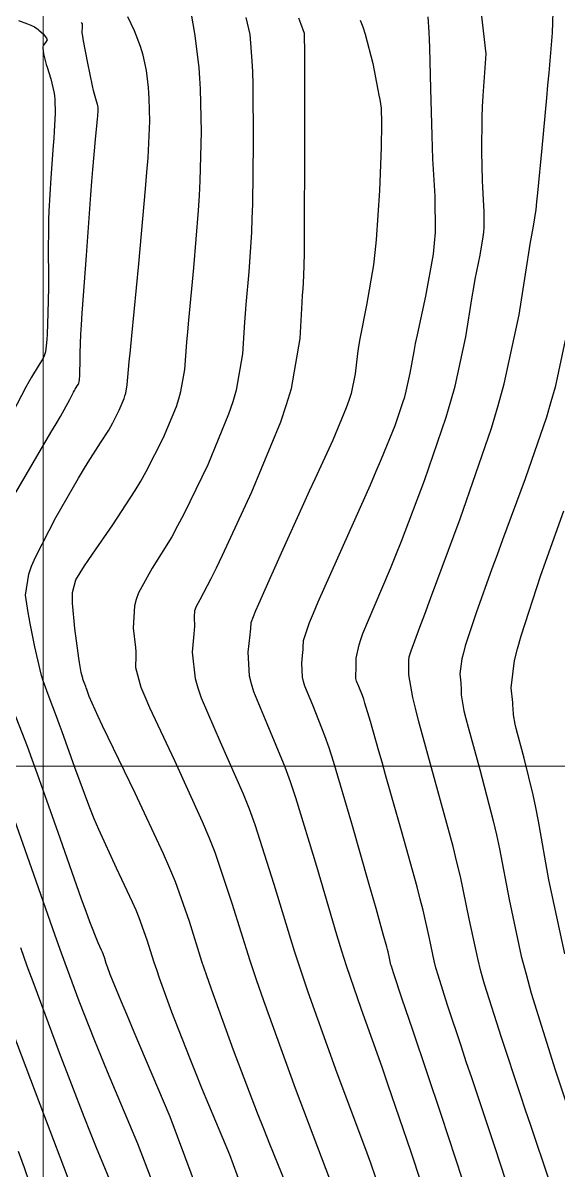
# Model space of a CAD drawing. Header units: metres. Extents: x 837117 to 838477, y 1189012 to 1191015.
# Drawn here: x 837875.1 to 837912.6, y 1189385.5 to 1189466.1 of the extents above; entities that cross this region are included whole.
import ezdxf

# ---------------------------------------------------------------- set-up
doc = ezdxf.new("R2010")
doc.units = ezdxf.units.M
doc.header["$LTSCALE"] = 0.3
doc.layers.add('COORD', color=7, linetype='Continuous', lineweight=20)
doc.layers.add('COTAS 10', color=1, linetype='Continuous')
doc.layers.add('COTAS INT', color=252, linetype='Continuous')

msp = doc.modelspace()

# ---------------------------------------------------------------- linework, layer by layer
at = {"layer": 'COORD'}
for p, q in [((837876.514, 1189013.872), (837876.514, 1191013.872)), ((837476.514, 1189413.872), (838476.514, 1189413.872))]:
    msp.add_line(p, q, dxfattribs=at)
at = {"layer": 'COTAS 10'}
for points, elevation in [([(837909.714, 1189382.48), (837908.218, 1189387.083), (837906.568, 1189391.991), (837906.187, 1189393.124), (837905.84, 1189394.16), (837904.861, 1189397.083), (837904.203, 1189399.191), (837904.058, 1189399.713), (837903.928, 1189400.207), (837903.594, 1189401.768), (837903.156, 1189403.77), (837902.961, 1189404.542), (837902.734, 1189405.409), (837901.65, 1189409.327), (837900.528, 1189413.266), (837900.278, 1189414.145), (837900.053, 1189414.934), (837899.461, 1189417.02), (837899.081, 1189418.3), (837898.99, 1189418.581), (837898.906, 1189418.829), (837898.657, 1189419.461), (837898.496, 1189419.85), (837898.468, 1189419.946), (837898.447, 1189420.037), (837898.429, 1189420.322), (837898.453, 1189420.65), (837898.457, 1189420.767), (837898.461, 1189420.896), (837898.468, 1189421.458), (837898.662, 1189422.4), (837898.785, 1189422.768), (837898.937, 1189423.183), (837899.733, 1189425.069), (837900.876, 1189427.761), (837901.247, 1189428.683), (837901.641, 1189429.683), (837903.259, 1189433.933), (837904.779, 1189438.372), (837905.111, 1189439.49), (837905.405, 1189440.561), (837906.143, 1189444.028), (837906.594, 1189446.827), (837906.705, 1189447.475), (837906.812, 1189448.069), (837907.15, 1189449.759), (837907.377, 1189451.037), (837907.414, 1189451.371), (837907.438, 1189451.697), (837907.432, 1189452.803), (837907.36, 1189454.088), (837907.343, 1189454.526), (837907.327, 1189455.001), (837907.282, 1189457.013), (837907.305, 1189459.435), (837907.331, 1189460.168), (837907.367, 1189460.928), (837907.569, 1189463.895), (837907.185, 1189467.317)], 1810), ([(837893.794, 1189383.936), (837892.398, 1189387.345), (837891.979, 1189388.404), (837891.546, 1189389.513), (837889.867, 1189393.936), (837888.314, 1189398.21), (837887.961, 1189399.225), (837887.642, 1189400.167), (837886.766, 1189402.963), (837885.783, 1189405.757), (837885.395, 1189406.697), (837884.958, 1189407.711), (837882.963, 1189411.975), (837881.058, 1189415.897), (837880.677, 1189416.695), (837880.36, 1189417.368), (837879.745, 1189418.757), (837879.568, 1189419.258), (837879.527, 1189419.371), (837879.49, 1189419.472), (837879.384, 1189419.745), (837879.302, 1189419.975), (837879.281, 1189420.049), (837879.259, 1189420.128), (837879.184, 1189420.451), (837879.068, 1189421.141), (837879.022, 1189421.45), (837878.969, 1189421.811), (837878.724, 1189423.544), (837878.561, 1189425.327), (837878.56, 1189425.72), (837878.578, 1189426.069), (837878.8, 1189426.966), (837879.408, 1189427.929), (837879.669, 1189428.32), (837879.97, 1189428.765), (837881.393, 1189430.822), (837882.963, 1189433.227), (837883.358, 1189433.892), (837883.734, 1189434.556), (837884.949, 1189436.949), (837885.849, 1189439.136), (837886.027, 1189439.67), (837886.174, 1189440.173), (837886.449, 1189441.732), (837886.59, 1189443.65), (837886.653, 1189444.379), (837886.726, 1189445.195), (837887.074, 1189448.86), (837887.409, 1189452.897), (837887.474, 1189453.947), (837887.526, 1189454.969), (837887.612, 1189458.415), (837887.548, 1189461.434), (837887.505, 1189462.185), (837887.452, 1189462.9), (837887.167, 1189465.178), (837886.881, 1189466.819)], 1800), ([(837873.663, 1189397.065), (837876.264, 1189390.145), (837878.626, 1189383.916)], 1790)]:
    msp.add_lwpolyline(points, dxfattribs=dict(at, elevation=elevation))
at = {"layer": 'COTAS INT'}
for points, elevation in [([(837911.995, 1189384.813), (837910.709, 1189388.639), (837910.347, 1189389.719), (837909.982, 1189390.808), (837908.644, 1189394.813), (837907.474, 1189398.562), (837907.216, 1189399.489), (837906.986, 1189400.369), (837906.391, 1189403.144), (837905.777, 1189406.125), (837905.534, 1189407.134), (837905.26, 1189408.222), (837904.009, 1189412.815), (837902.838, 1189417.069), (837902.616, 1189417.944), (837902.437, 1189418.687), (837902.156, 1189420.278), (837902.158, 1189420.887), (837902.157, 1189421.012), (837902.156, 1189421.117), (837902.149, 1189421.338), (837902.168, 1189421.493), (837902.184, 1189421.558), (837902.205, 1189421.631), (837902.317, 1189421.974), (837902.932, 1189423.641), (837903.269, 1189424.549), (837903.679, 1189425.651), (837905.763, 1189431.245), (837907.95, 1189437.613), (837908.426, 1189439.203), (837908.845, 1189440.718), (837909.886, 1189445.567), (837910.452, 1189449.175), (837910.572, 1189449.908), (837910.675, 1189450.526), (837910.911, 1189451.797), (837911.082, 1189452.953), (837911.145, 1189453.498), (837911.213, 1189454.14), (837911.515, 1189457.271), (837911.833, 1189460.803), (837911.912, 1189461.698), (837911.987, 1189462.557), (837912.226, 1189465.359), (837912.313, 1189467.551)], 1812), ([(837874.789, 1189466.222), (837875.408, 1189465.988), (837875.537, 1189465.938), (837875.648, 1189465.893), (837875.896, 1189465.785), (837876.067, 1189465.666), (837876.13, 1189465.616), (837876.2, 1189465.558), (837876.508, 1189465.285), (837876.747, 1189464.996), (837876.774, 1189464.928), (837876.783, 1189464.865), (837876.671, 1189464.682), (837876.513, 1189464.469), (837876.492, 1189464.387), (837876.482, 1189464.296), (837876.529, 1189463.884), (837876.676, 1189463.326), (837876.729, 1189463.142), (837876.787, 1189462.945), (837877.04, 1189462.13), (837877.263, 1189461.214), (837877.301, 1189460.954), (837877.33, 1189460.691), (837877.351, 1189459.72), (837877.279, 1189458.424), (837877.249, 1189457.957), (837877.215, 1189457.442), (837877.057, 1189455.192), (837876.914, 1189452.836), (837876.89, 1189452.254), (837876.872, 1189451.703), (837876.865, 1189449.97), (837876.883, 1189448.383), (837876.881, 1189447.924), (837876.877, 1189447.457), (837876.839, 1189445.7), (837876.781, 1189444.179), (837876.764, 1189443.86), (837876.747, 1189443.586), (837876.682, 1189442.968), (837876.561, 1189442.615), (837876.509, 1189442.509), (837876.449, 1189442.399), (837876.165, 1189441.97), (837875.682, 1189441.189), (837875.496, 1189440.857), (837875.289, 1189440.474), (837874.352, 1189438.675)], 1794), ([(837891.404, 1189381.665), (837889.601, 1189386.596), (837887.647, 1189391.272), (837887.189, 1189392.394), (837886.767, 1189393.44), (837885.539, 1189396.596), (837884.668, 1189398.995), (837884.47, 1189399.565), (837884.29, 1189400.094), (837883.799, 1189401.663), (837883.246, 1189403.232), (837883.029, 1189403.76), (837882.783, 1189404.329), (837881.663, 1189406.723), (837880.42, 1189409.424), (837880.097, 1189410.186), (837879.783, 1189410.955), (837878.726, 1189413.785), (837877.842, 1189416.29), (837877.637, 1189416.854), (837877.45, 1189417.361), (837876.919, 1189418.726), (837876.512, 1189419.874), (837876.403, 1189420.246), (837876.295, 1189420.64), (837875.918, 1189422.256), (837875.594, 1189423.886), (837875.519, 1189424.289), (837875.451, 1189424.67), (837875.261, 1189425.872), (837875.498, 1189427.357), (837875.7, 1189427.916), (837875.961, 1189428.54), (837877.395, 1189431.33), (837878.981, 1189434.087), (837879.337, 1189434.691), (837879.658, 1189435.225), (837880.52, 1189436.576), (837881.105, 1189437.474), (837881.252, 1189437.721), (837881.393, 1189437.969), (837881.846, 1189438.862), (837882.182, 1189439.678), (837882.248, 1189439.877), (837882.303, 1189440.065), (837882.406, 1189440.646), (837882.546, 1189442.256), (837882.625, 1189443.093), (837882.721, 1189444.099), (837883.212, 1189449.142), (837883.698, 1189454.42), (837883.791, 1189455.574), (837883.866, 1189456.594), (837883.987, 1189459.17), (837883.954, 1189460.751), (837883.931, 1189461.145), (837883.903, 1189461.519), (837883.754, 1189462.712), (837883.512, 1189463.791), (837883.424, 1189464.093), (837883.328, 1189464.397), (837882.909, 1189465.508), (837882.45, 1189466.481)], 1798), ([(837890.733, 1189466.43), (837890.998, 1189465.248), (837891.155, 1189463.395), (837891.184, 1189462.627), (837891.207, 1189461.749), (837891.237, 1189457.661), (837891.185, 1189453.343), (837891.156, 1189452.321), (837891.12, 1189451.373), (837890.936, 1189448.578), (837890.73, 1189446.292), (837890.68, 1189445.666), (837890.634, 1189445.043), (837890.493, 1189442.817), (837890.045, 1189440.282), (837889.806, 1189439.463), (837889.516, 1189438.595), (837888.052, 1189435.036), (837886.367, 1189431.559), (837885.937, 1189430.741), (837885.523, 1189429.986), (837884.164, 1189427.782), (837883.195, 1189426.042), (837883.028, 1189425.579), (837882.905, 1189425.125), (837882.824, 1189423.553), (837882.976, 1189422.208), (837882.998, 1189421.897), (837883.013, 1189421.613), (837882.995, 1189420.807), (837883.369, 1189419.419), (837883.63, 1189418.767), (837883.959, 1189418), (837885.715, 1189414.263), (837887.67, 1189409.995), (837888.125, 1189408.894), (837888.542, 1189407.827), (837889.734, 1189404.263), (837890.994, 1189400.24), (837891.453, 1189398.885), (837891.961, 1189397.424), (837894.195, 1189391.277), (837896.326, 1189385.587), (837896.769, 1189384.415)], 1802), ([(837899.851, 1189384.969), (837899.481, 1189385.99), (837899.061, 1189387.137), (837897.139, 1189392.327), (837895.096, 1189398.012), (837894.599, 1189399.472), (837894.133, 1189400.882), (837892.701, 1189405.562), (837891.375, 1189409.746), (837890.975, 1189410.843), (837890.561, 1189411.914), (837888.95, 1189415.562), (837887.614, 1189418.646), (837887.373, 1189419.361), (837887.188, 1189420.017), (837886.989, 1189421.883), (837887.111, 1189423.157), (837887.13, 1189423.438), (837887.141, 1189423.688), (837887.125, 1189424.335), (837887.149, 1189424.796), (837887.185, 1189424.93), (837887.234, 1189425.065), (837887.518, 1189425.576), (837888.3, 1189427.053), (837888.662, 1189427.799), (837889.088, 1189428.69), (837891.155, 1189433.124), (837893.183, 1189438.053), (837893.584, 1189439.257), (837893.916, 1189440.39), (837894.536, 1189443.903), (837894.678, 1189446.436), (837894.708, 1189446.953), (837894.735, 1189447.389), (837894.798, 1189448.296), (837894.831, 1189449.85), (837894.838, 1189450.694), (837894.845, 1189451.717), (837894.862, 1189456.906), (837894.865, 1189462.063), (837894.863, 1189463.066), (837894.858, 1189463.885), (837894.83, 1189465.306), (837894.587, 1189466.024), (837894.446, 1189466.399)], 1804), ([(837890.733, 1189466.43), (837890.998, 1189465.248), (837891.155, 1189463.395), (837891.184, 1189462.627), (837891.207, 1189461.749), (837891.237, 1189457.661), (837891.185, 1189453.343), (837891.156, 1189452.321), (837891.12, 1189451.373), (837890.936, 1189448.578), (837890.73, 1189446.292), (837890.68, 1189445.666), (837890.634, 1189445.043), (837890.493, 1189442.817)], 1802), ([(837898.738, 1189466.247), (837898.922, 1189465.774), (837899.095, 1189465.272), (837899.625, 1189463.211), (837899.991, 1189461.359), (837900.061, 1189460.989), (837900.118, 1189460.68), (837900.209, 1189460.081), (837900.217, 1189459.856), (837900.221, 1189459.785), (837900.225, 1189459.709), (837900.247, 1189459.399), (837900.239, 1189458.411), (837900.225, 1189457.907), (837900.206, 1189457.303), (837900.093, 1189454.29), (837899.865, 1189450.826), (837899.773, 1189449.937), (837899.668, 1189449.079), (837899.185, 1189446.235), (837898.718, 1189443.889), (837898.624, 1189443.346), (837898.545, 1189442.847), (837898.385, 1189441.429), (837898.108, 1189440.034), (837897.955, 1189439.55), (837897.768, 1189439.024), (837896.82, 1189436.773), (837895.557, 1189434.017), (837895.173, 1189433.174), (837894.773, 1189432.295), (837893.203, 1189428.832), (837891.862, 1189425.836), (837891.606, 1189425.252), (837891.4, 1189424.774), (837891.073, 1189423.935), (837891.04, 1189423.532), (837891.02, 1189423.328), (837890.994, 1189423.085), (837890.861, 1189421.876), (837890.963, 1189420.213), (837891.086, 1189419.684), (837891.25, 1189419.126), (837892.186, 1189416.862), (837893.452, 1189413.833), (837893.825, 1189412.792), (837894.208, 1189411.664), (837895.669, 1189406.862), (837897.077, 1189402.049), (837897.426, 1189400.916), (837897.758, 1189399.868), (837898.807, 1189396.801), (837899.91, 1189393.743), (837900.274, 1189392.701), (837900.665, 1189391.575), (837902.289, 1189386.801), (837903.729, 1189382.456)], 1806), ([(837906.421, 1189383.361), (837904.442, 1189389.353), (837902.426, 1189395.343), (837901.697, 1189397.511), (837901.078, 1189399.353), (837900.932, 1189399.821), (837900.9, 1189399.936), (837900.871, 1189400.046), (837900.797, 1189400.392), (837900.7, 1189400.836), (837900.657, 1189401.007), (837900.606, 1189401.2), (837900.366, 1189402.069), (837899.854, 1189403.872), (837899.375, 1189405.557), (837898.161, 1189409.838), (837896.865, 1189414.204), (837896.557, 1189415.161), (837896.271, 1189416.009), (837895.422, 1189418.161), (837894.873, 1189419.488), (837894.777, 1189419.815), (837894.705, 1189420.125), (837894.645, 1189421.099), (837894.723, 1189421.868), (837894.738, 1189422.048), (837894.751, 1189422.214), (837894.77, 1189422.697), (837895.2, 1189423.96), (837895.47, 1189424.618), (837895.806, 1189425.41), (837897.568, 1189429.383), (837899.456, 1189433.619), (837899.872, 1189434.577), (837900.241, 1189435.441), (837901.19, 1189437.785), (837901.745, 1189439.406), (837901.866, 1189439.814), (837901.973, 1189440.205), (837902.243, 1189441.471), (837902.522, 1189442.999), (837902.635, 1189443.556), (837902.764, 1189444.17), (837903.36, 1189446.869), (837903.883, 1189449.817), (837903.967, 1189450.588), (837904.025, 1189451.34), (837904.01, 1189453.891), (837903.849, 1189456.521), (837903.813, 1189457.322), (837903.781, 1189458.155), (837903.7, 1189461.423), (837903.636, 1189464.313), (837903.615, 1189464.906), (837903.593, 1189465.409), (837903.503, 1189466.481)], 1808), ([(837873.588, 1189431.388), (837875.324, 1189434.34), (837877.054, 1189437.291), (837877.411, 1189437.907), (837877.715, 1189438.436), (837878.372, 1189439.618), (837878.642, 1189440.137), (837878.702, 1189440.247), (837878.755, 1189440.343), (837878.894, 1189440.568), (837878.976, 1189440.692), (837878.994, 1189440.723), (837879.009, 1189440.754), (837879.043, 1189440.856), (837879.062, 1189441.034), (837879.067, 1189441.113), (837879.072, 1189441.205), (837879.089, 1189441.643), (837879.1, 1189442.149), (837879.101, 1189442.284), (837879.101, 1189442.416), (837879.096, 1189442.874), (837879.158, 1189444.195), (837879.201, 1189444.872), (837879.255, 1189445.684), (837879.542, 1189449.739), (837879.858, 1189453.99), (837879.931, 1189454.925), (837879.997, 1189455.756), (837880.181, 1189457.883), (837880.295, 1189459.074), (837880.317, 1189459.315), (837880.334, 1189459.517), (837880.362, 1189459.925), (837880.359, 1189460.068), (837880.357, 1189460.104), (837880.355, 1189460.138), (837880.341, 1189460.247), (837880.315, 1189460.354), (837880.305, 1189460.387), (837880.293, 1189460.422), (837880.239, 1189460.561), (837880.108, 1189461.062), (837880.047, 1189461.324), (837879.977, 1189461.641), (837879.635, 1189463.232), (837879.331, 1189464.81), (837879.284, 1189465.118), (837879.253, 1189465.371), (837879.275, 1189465.819), (837879.258, 1189465.996), (837879.202, 1189466.078)], 1796), ([(837913.117, 1189443.788), (837912.409, 1189440.489), (837912.124, 1189439.458), (837911.8, 1189438.375), (837910.311, 1189434.042), (837908.725, 1189429.759), (837908.341, 1189428.709), (837907.979, 1189427.718), (837906.871, 1189424.628), (837906.117, 1189422.326), (837905.979, 1189421.831), (837905.872, 1189421.399), (837905.742, 1189420.352), (837905.798, 1189419.734), (837905.808, 1189419.572), (837905.816, 1189419.414), (837905.827, 1189418.873), (837906.024, 1189417.755), (837906.15, 1189417.232), (837906.307, 1189416.617), (837907.129, 1189413.628), (837908.068, 1189410.046), (837908.297, 1189409.058), (837908.514, 1189408.071), (837909.188, 1189404.521), (837910.043, 1189400.53), (837910.374, 1189399.266), (837910.745, 1189397.933), (837912.427, 1189392.543), (837914.125, 1189387.456)], 1814), ([(837913.1, 1189400.691), (837911.985, 1189405.897), (837911.252, 1189410.016), (837911.061, 1189410.981), (837910.876, 1189411.869), (837910.25, 1189414.441), (837909.775, 1189416.166), (837909.685, 1189416.521), (837909.612, 1189416.823), (837909.498, 1189417.468), (837909.475, 1189417.94), (837909.459, 1189418.133), (837909.439, 1189418.352), (837909.335, 1189419.367), (837909.576, 1189421.304), (837909.774, 1189422.105), (837910.029, 1189423.02), (837911.425, 1189427.282), (837913.027, 1189431.795)], 1816), ([(837887.926, 1189382.545), (837885.407, 1189389.255), (837882.897, 1189395.199), (837882.399, 1189396.383), (837881.987, 1189397.367), (837881.212, 1189399.255), (837881.021, 1189399.78), (837880.978, 1189399.905), (837880.938, 1189400.021), (837880.831, 1189400.364), (837880.71, 1189400.707), (837880.663, 1189400.822), (837880.609, 1189400.947), (837880.364, 1189401.471), (837879.783, 1189402.95), (837879.518, 1189403.678), (837879.207, 1189404.543), (837877.706, 1189408.813), (837876.115, 1189413.321), (837875.747, 1189414.336), (837875.41, 1189415.25), (837874.455, 1189417.706)], 1796), ([(837874.022, 1189411.407), (837875.698, 1189406.687), (837877.313, 1189402.075), (837877.688, 1189401.02), (837878.032, 1189400.06), (837879.011, 1189397.391), (837880.114, 1189394.615), (837880.535, 1189393.587), (837881.007, 1189392.447), (837883.129, 1189387.391), (837885.134, 1189382.145)], 1794), ([(837874.908, 1189401.143), (837875.373, 1189399.859), (837875.847, 1189398.562), (837877.637, 1189393.768), (837879.37, 1189389.265), (837879.808, 1189388.152), (837880.228, 1189387.097), (837881.595, 1189383.768)], 1792), ([(837874.746, 1189386.838), (837875.168, 1189385.686), (837875.535, 1189384.669)], 1788)]:
    msp.add_lwpolyline(points, dxfattribs=dict(at, elevation=elevation))

doc.saveas('drawing.dxf')
